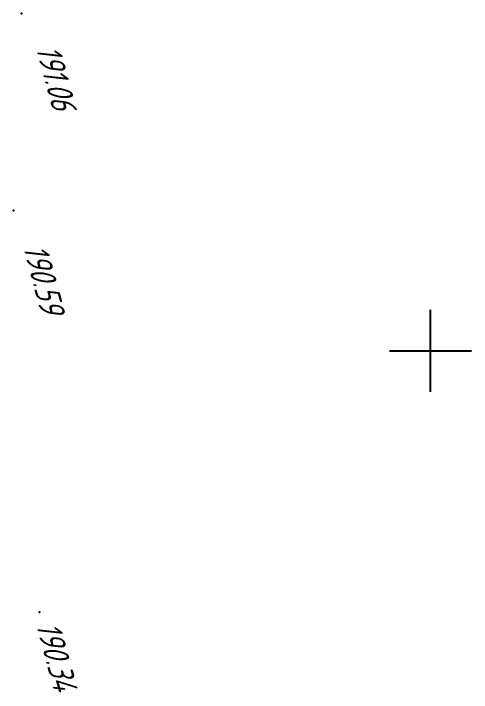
# Model space of a CAD drawing. Header units: millimetres. Extents: x -698 to 8131, y -704 to 4503.
# Drawn here: x 6444.8 to 6511.9, y 2610.7 to 2710.3 of the extents above; entities that cross this region are included whole.
import ezdxf

# ---------------------------------------------------------------- set-up
doc = ezdxf.new("R2010")
doc.units = ezdxf.units.MM
doc.linetypes.add('CONTI', pattern=[0])
for name, color, linetype in [('PI_OTDEFAULT', 172, 'CONTI'), ('PI_TTDEFAULT', 5, 'CONTI'), ('SETKR', 2, 'CONTI')]:
    doc.layers.add(name, color=color, linetype=linetype)
doc.styles.add('eskd', font='isocpeui.ttf', dxfattribs={"width": 1.2})

# ---------------------------------------------------------------- blocks, each defined once
blk = doc.blocks.new('BL_333')
at = {"color": 0}
for p, q in [((0, -6), (0, 6)), ((-6, 0), (6, 0))]:
    blk.add_line(p, q, dxfattribs=at)

msp = doc.modelspace()

# ---------------------------------------------------------------- linework, layer by layer
at = {"layer": 'PI_TTDEFAULT', "color": 5}
for p in [(6446.009, 2710.29, 191.057), (6444.829, 2681.39, 190.587), (6448.629, 2622.5, 190.336)]:
    msp.add_point(p, dxfattribs=at)

# ---------------------------------------------------------------- block references
at = {"layer": 'SETKR', "color": 82}
msp.add_blockref('BL_333', (6505.929, 2660.83), dxfattribs=at)

# ---------------------------------------------------------------- texts
at = {"layer": 'PI_OTDEFAULT', "color": 172, "style": 'eskd', "oblique": 10, "width": 0.8}
for s, p in [('191.06', (6448.069, 2705.29)), ('190.59', (6446.189, 2676.09)), ('190.34', (6448.089, 2620.7))]:
    msp.add_text(s, height=3.5, rotation=285, dxfattribs=at).set_placement(p)

doc.saveas('drawing.dxf')
